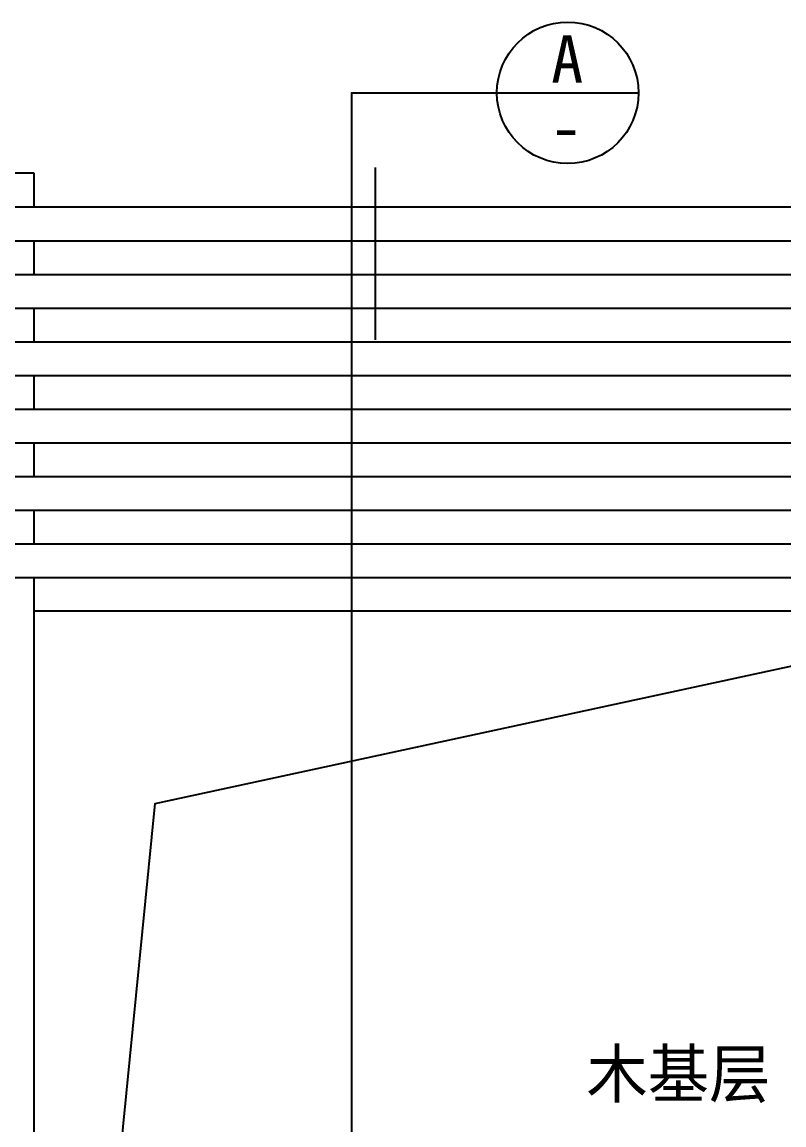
# Model space of a CAD drawing. Header units: metres. Extents: x -105 to 5826, y 5073 to 8638.
# Drawn here: x 583 to 1713, y 7001 to 8638 of the extents above; entities that cross this region are included whole.
import ezdxf

# ---------------------------------------------------------------- set-up
doc = ezdxf.new("R2010")
doc.units = ezdxf.units.M
for name, color, linetype in [('2', 2, 'Continuous'), ('3', 3, 'Continuous'), ('4', 4, 'Continuous'), ('DIM', 3, 'Continuous'), ('TEXT', 3, 'Continuous')]:
    doc.layers.add(name, color=color, linetype=linetype)

msp = doc.modelspace()

# ---------------------------------------------------------------- linework, layer by layer
at = {"layer": '2'}
for p, q in [((601.01, 8413.57), (301.01, 8413.57)), ((601.01, 8363.57), (601.01, 8413.57)), ((601.01, 8263.57), (601.01, 8313.57)), ((601.01, 8163.57), (601.01, 8213.57)), ((601.01, 8063.57), (601.01, 8113.57)), ((601.01, 7963.57), (601.01, 8013.57)), ((601.01, 7863.57), (601.01, 7913.57)), ((601.01, 7763.57), (601.01, 7813.57)), ((2101.01, 7763.57), (601.01, 7763.57)), ((601.01, 5663.57), (601.01, 7763.57))]:
    msp.add_line(p, q, dxfattribs=at)
at = {"layer": '3'}
msp.add_lwpolyline([(601.01, 5663.57), (780.53, 7478.4), (2101.01, 7763.57)], dxfattribs=at)
at = {"layer": '4'}
for p, q in [((401.01, 8363.57), (2301.01, 8363.57)), ((401.01, 8313.57), (2301.01, 8313.57)), ((401.01, 8263.57), (2301.01, 8263.57)), ((401.01, 8213.57), (2301.01, 8213.57)), ((401.01, 8163.57), (2301.01, 8163.57)), ((401.01, 8113.57), (2301.01, 8113.57)), ((401.01, 8063.57), (2301.01, 8063.57)), ((401.01, 8013.57), (2301.01, 8013.57)), ((401.01, 7963.57), (2301.01, 7963.57)), ((401.01, 7913.57), (2301.01, 7913.57)), ((401.01, 7863.57), (2301.01, 7863.57)), ((401.01, 7813.57), (2301.01, 7813.57))]:
    msp.add_line(p, q, dxfattribs=at)
at = {"layer": 'DIM'}
for points in [[(1072.35, 5589.04), (1072.35, 8533.05), (1287.55, 8533.05)], [(1287.55, 8533.05), (1497.55, 8533.05)], [(1107.35, 8166.43), (1107.35, 8422.12)]]:
    msp.add_lwpolyline(points, dxfattribs=at)
msp.add_circle((1392.55, 8533.05), 105, dxfattribs=at)

# ---------------------------------------------------------------- texts
for s, p in [('A', (1367.96, 8548.22)), ('-', (1366.38, 8446.75))]:
    msp.add_text(s, height=70, dxfattribs=at).set_placement(p)
at = {"layer": 'TEXT'}
msp.add_text('木基层', height=70, dxfattribs=at).set_placement((1420.3, 7042.09))

doc.saveas('drawing.dxf')
